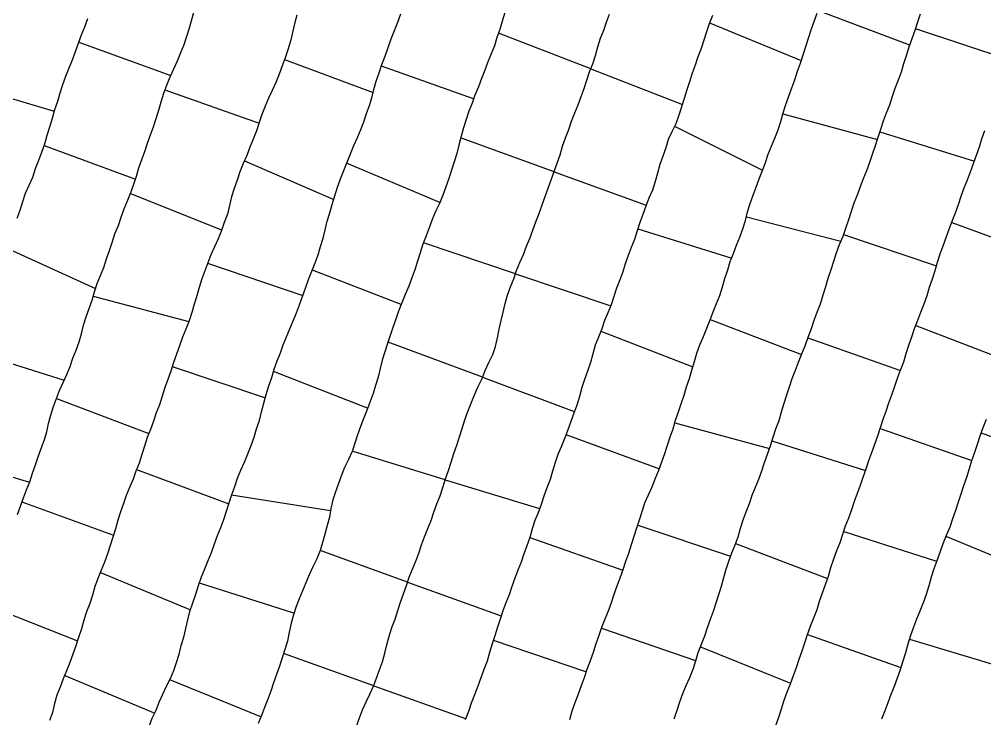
# Model space of a CAD drawing. Extents: x 703186 to 703989, y 1560402 to 1561368.
# Drawn here: x 703640.79 to 703685.02, y 1560744.72 to 1560776.77 of the extents above; entities that cross this region are included whole.
import ezdxf

# ---------------------------------------------------------------- set-up
doc = ezdxf.new("R2010")
doc.units = 0
doc.layers.add('10124_2002_REAL', color=30, linetype='Continuous')
doc.layers.add('AGROCAD PLL', color=7, linetype='Continuous')

msp = doc.modelspace()

# ---------------------------------------------------------------- linework, layer by layer
at = {"layer": '10124_2002_REAL'}
for points in [[(703640.7102, 1560754.0816), (703640.8403, 1560754.4587), (703640.9793, 1560754.8427), (703641.1254, 1560755.2044), (703641.2691, 1560755.578), (703641.3926, 1560755.9772), (703641.5259, 1560756.3496), (703641.6519, 1560756.7253), (703641.7926, 1560757.1056), (703641.9309, 1560757.4721), (703642.046, 1560757.86), (703642.1278, 1560758.2501), (703642.2373, 1560758.6321), (703642.3521, 1560759.02), (703642.4892, 1560759.3864), (703642.6305, 1560759.7599), (703642.8017, 1560760.1316), (703642.9621, 1560760.5003), (703643.1182, 1560760.8654), (703643.2383, 1560761.2371), (703643.3944, 1560761.6134), (703643.5387, 1560761.9887), (703643.6463, 1560762.3643), (703643.736, 1560762.7574), (703643.8533, 1560763.1382), (703643.9895, 1560763.5182), (703644.1287, 1560763.8946), (703644.2303, 1560764.2741), (703644.3633, 1560764.6552), (703644.5138, 1560765.0351), (703644.6664, 1560765.3983), (703644.7919, 1560765.789), (703644.9213, 1560766.1701), (703645.051, 1560766.5461), (703645.1731, 1560766.9391), (703645.3339, 1560767.3155), (703645.4616, 1560767.7015), (703645.6003, 1560768.085), (703645.751, 1560768.4548), (703645.9017, 1560768.8323), (703646.0398, 1560769.2076), (703646.1554, 1560769.5787), (703646.2709, 1560769.9651), (703646.4047, 1560770.3379), (703646.536, 1560770.7139), (703646.663, 1560771.0958), (703646.797, 1560771.4685), (703646.9378, 1560771.8458), (703647.0557, 1560772.2249), (703647.1813, 1560772.6071), (703647.2947, 1560772.9876), (703647.412, 1560773.3769), (703647.5461, 1560773.7571), (703647.6992, 1560774.1266), (703647.8771, 1560774.4924), (703648.0415, 1560774.8622), (703648.1963, 1560775.2422), (703648.3427, 1560775.6194), (703648.4713, 1560775.9948), (703648.5902, 1560776.3775), (703648.7027, 1560776.7608), (703648.8099, 1560777.1372)], [(703653.505, 1560776.9587), (703653.4039, 1560776.5601), (703653.3113, 1560776.1631), (703653.2121, 1560775.7673), (703653.1011, 1560775.3734), (703652.9707, 1560775.0027), (703652.8307, 1560774.6278), (703652.6901, 1560774.2486), (703652.5371, 1560773.8772), (703652.369, 1560773.5115), (703652.2052, 1560773.1519), (703652.0492, 1560772.7867), (703651.9072, 1560772.4131), (703651.7863, 1560772.0411), (703651.6607, 1560771.6525), (703651.5006, 1560771.2827), (703651.3475, 1560770.9084), (703651.21, 1560770.5268), (703651.0492, 1560770.1553), (703650.8949, 1560769.7831), (703650.7731, 1560769.399), (703650.6324, 1560769.0197), (703650.5133, 1560768.6288), (703650.4226, 1560768.2368), (703650.3302, 1560767.8403), (703650.1829, 1560767.4588), (703650.0499, 1560767.0888), (703649.901, 1560766.7109), (703649.7407, 1560766.3374), (703649.5679, 1560765.9767), (703649.4256, 1560765.6139), (703649.2984, 1560765.2374), (703649.1541, 1560764.8695), (703649.0268, 1560764.4858), (703648.9211, 1560764.1018), (703648.8037, 1560763.7099), (703648.6894, 1560763.3279), (703648.5687, 1560762.9462), (703648.419, 1560762.576), (703648.2698, 1560762.1994), (703648.1323, 1560761.8059), (703647.9991, 1560761.419), (703647.8595, 1560761.0362), (703647.7298, 1560760.6496), (703647.5958, 1560760.2709), (703647.4538, 1560759.8947), (703647.3371, 1560759.5023), (703647.2155, 1560759.1073), (703647.0592, 1560758.7392), (703646.9388, 1560758.3582), (703646.8035, 1560757.978), (703646.6554, 1560757.6002), (703646.5253, 1560757.2159), (703646.3975, 1560756.8279), (703646.275, 1560756.438), (703646.1367, 1560756.0669), (703646.0036, 1560755.6957), (703645.8434, 1560755.3164), (703645.6895, 1560754.9494), (703645.557, 1560754.5766), (703645.4318, 1560754.1949), (703645.3045, 1560753.8164), (703645.1934, 1560753.4224), (703645.078, 1560753.0361), (703644.9562, 1560752.6641), (703644.8278, 1560752.2841), (703644.6939, 1560751.9022), (703644.545, 1560751.5225), (703644.3894, 1560751.147), (703644.2553, 1560750.7731), (703644.1374, 1560750.3829), (703644.0223, 1560750.0017), (703643.8761, 1560749.6234), (703643.7491, 1560749.2344), (703643.6336, 1560748.841), (703643.5095, 1560748.4497), (703643.3777, 1560748.0613), (703643.2382, 1560747.6827), (703643.1027, 1560747.2971), (703642.9591, 1560746.9155), (703642.8037, 1560746.5439), (703642.6555, 1560746.1716), (703642.5159, 1560745.7972), (703642.3998, 1560745.4129), (703642.3099, 1560745.0136), (703642.18, 1560744.636)], [(703646.7331, 1560744.3629), (703646.8832, 1560744.7408), (703647.0549, 1560745.1077), (703647.2011, 1560745.483), (703647.3644, 1560745.8513), (703647.5412, 1560746.2135), (703647.7219, 1560746.5683), (703647.8676, 1560746.9358), (703647.9936, 1560747.3021), (703648.1173, 1560747.6801), (703648.2085, 1560748.0839), (703648.3252, 1560748.4647), (703648.4152, 1560748.8618), (703648.5074, 1560749.2509), (703648.6081, 1560749.6411), (703648.7336, 1560750.037), (703648.8747, 1560750.4282), (703649.0041, 1560750.8288), (703649.1443, 1560751.2219), (703649.289, 1560751.5955), (703649.4496, 1560751.9669), (703649.5904, 1560752.3404), (703649.7294, 1560752.7284), (703649.8734, 1560753.1146), (703650.0262, 1560753.4789), (703650.1692, 1560753.8518), (703650.2859, 1560754.2392), (703650.4002, 1560754.6197), (703650.5237, 1560754.9957), (703650.6623, 1560755.3627), (703650.7948, 1560755.7432), (703650.9474, 1560756.1135), (703651.1059, 1560756.4824), (703651.2663, 1560756.8597), (703651.4093, 1560757.2389), (703651.5447, 1560757.6186), (703651.6611, 1560758.0047), (703651.7894, 1560758.387), (703651.8917, 1560758.7798), (703651.9947, 1560759.1788), (703652.108, 1560759.5716), (703652.2304, 1560759.9693), (703652.3588, 1560760.3524), (703652.4687, 1560760.7374), (703652.6096, 1560761.1188), (703652.7587, 1560761.4877), (703652.8876, 1560761.8567), (703653.0308, 1560762.2213), (703653.186, 1560762.5802), (703653.3417, 1560762.9448), (703653.4922, 1560763.3156), (703653.6271, 1560763.688), (703653.7599, 1560764.0686), (703653.8997, 1560764.4505), (703654.0371, 1560764.8394), (703654.1986, 1560765.2248), (703654.3484, 1560765.6029), (703654.4842, 1560765.9789), (703654.5948, 1560766.3607), (703654.7064, 1560766.7403), (703654.8057, 1560767.1236), (703654.9034, 1560767.5146), (703655.017, 1560767.8988), (703655.1308, 1560768.2897), (703655.243, 1560768.6782), (703655.3662, 1560769.0718), (703655.5001, 1560769.4602), (703655.6541, 1560769.8446), (703655.8083, 1560770.2262), (703655.9653, 1560770.6055), (703656.1178, 1560770.9865), (703656.2811, 1560771.3565), (703656.4352, 1560771.7174), (703656.5834, 1560772.0761), (703656.7058, 1560772.4512), (703656.8369, 1560772.8138), (703656.9415, 1560773.1738), (703657.0399, 1560773.5559), (703657.1485, 1560773.9373), (703657.273, 1560774.3127), (703657.4077, 1560774.6889), (703657.5528, 1560775.0723), (703657.6863, 1560775.4681), (703657.8357, 1560775.8658), (703657.9878, 1560776.2507), (703658.1362, 1560776.6311), (703658.2645, 1560777.0165)], [(703663.0337, 1560777.0756), (703662.9195, 1560776.6827), (703662.8013, 1560776.3069), (703662.6759, 1560775.9357), (703662.5593, 1560775.5571), (703662.4157, 1560775.1898), (703662.254, 1560774.8166), (703662.1177, 1560774.4376), (703661.9733, 1560774.0583), (703661.8244, 1560773.674), (703661.6649, 1560773.2977), (703661.5344, 1560772.9289), (703661.383, 1560772.5618), (703661.259, 1560772.1834), (703661.1427, 1560771.8024), (703661.0299, 1560771.411), (703660.9336, 1560771.0056), (703660.8352, 1560770.6168), (703660.7202, 1560770.2353), (703660.5992, 1560769.8537), (703660.4784, 1560769.4694), (703660.3391, 1560769.0856), (703660.1984, 1560768.7048), (703660.0393, 1560768.3274), (703659.8659, 1560767.9624), (703659.7105, 1560767.5911), (703659.5751, 1560767.2202), (703659.4282, 1560766.8408), (703659.2816, 1560766.4617), (703659.1602, 1560766.0708), (703659.0321, 1560765.6835), (703658.9096, 1560765.2945), (703658.7723, 1560764.9211), (703658.6319, 1560764.5382), (703658.4737, 1560764.1627), (703658.3174, 1560763.7816), (703658.1699, 1560763.4024), (703658.0414, 1560763.027), (703657.911, 1560762.6487), (703657.7838, 1560762.2758), (703657.6646, 1560761.9065), (703657.5425, 1560761.5261), (703657.4121, 1560761.148), (703657.3177, 1560760.7683), (703657.2356, 1560760.3713), (703657.1149, 1560759.9929), (703656.9965, 1560759.628), (703656.8721, 1560759.2573), (703656.7282, 1560758.8904), (703656.5812, 1560758.505), (703656.427, 1560758.1154), (703656.2864, 1560757.7262), (703656.1621, 1560757.3402), (703656.04, 1560756.9639), (703655.8729, 1560756.5991), (703655.6945, 1560756.2376), (703655.5467, 1560755.8754), (703655.4157, 1560755.5004), (703655.2755, 1560755.1206), (703655.156, 1560754.7476), (703655.0712, 1560754.3597), (703655.0088, 1560753.9609), (703654.9022, 1560753.5766), (703654.7918, 1560753.1835), (703654.6829, 1560752.8022), (703654.5758, 1560752.4266), (703654.4271, 1560752.0534), (703654.2457, 1560751.6789), (703654.078, 1560751.3171), (703653.9122, 1560750.9488), (703653.773, 1560750.5833), (703653.607, 1560750.2176), (703653.4685, 1560749.8592), (703653.3512, 1560749.4885), (703653.2467, 1560749.0953), (703653.1599, 1560748.6923), (703653.0718, 1560748.2798), (703652.9499, 1560747.8889), (703652.831, 1560747.5057), (703652.7059, 1560747.1283), (703652.577, 1560746.7469), (703652.4439, 1560746.3606), (703652.319, 1560745.9843), (703652.1771, 1560745.6139), (703652.0237, 1560745.2437), (703651.888, 1560744.8764), (703651.7355, 1560744.5024)], [(703656.2354, 1560744.3849), (703656.375, 1560744.7629), (703656.5178, 1560745.1257), (703656.6899, 1560745.49), (703656.849, 1560745.8477), (703657.0186, 1560746.2097), (703657.1534, 1560746.587), (703657.3006, 1560746.9575), (703657.4283, 1560747.3328), (703657.5328, 1560747.7193), (703657.6285, 1560748.1114), (703657.7383, 1560748.5065), (703657.8647, 1560748.8986), (703658.005, 1560749.2821), (703658.1335, 1560749.6734), (703658.2567, 1560750.0636), (703658.397, 1560750.4408), (703658.524, 1560750.827), (703658.6592, 1560751.2027), (703658.8054, 1560751.572), (703658.9661, 1560751.9347), (703659.0965, 1560752.3096), (703659.2166, 1560752.6831), (703659.3596, 1560753.0584), (703659.5103, 1560753.4331), (703659.6594, 1560753.8068), (703659.7796, 1560754.1857), (703659.9246, 1560754.5625), (703660.0765, 1560754.9421), (703660.1934, 1560755.3232), (703660.3125, 1560755.7129), (703660.4628, 1560756.0946), (703660.5778, 1560756.4809), (703660.7017, 1560756.8693), (703660.8339, 1560757.2501), (703660.9639, 1560757.6319), (703661.0798, 1560758.0242), (703661.2035, 1560758.41), (703661.3361, 1560758.7963), (703661.487, 1560759.1795), (703661.6398, 1560759.5656), (703661.8146, 1560759.9366), (703661.991, 1560760.3039), (703662.1295, 1560760.6748), (703662.3091, 1560761.0383), (703662.4833, 1560761.4064), (703662.614, 1560761.7804), (703662.7012, 1560762.1705), (703662.7714, 1560762.5694), (703662.8682, 1560762.9618), (703662.9672, 1560763.3523), (703663.0493, 1560763.7418), (703663.158, 1560764.1337), (703663.2964, 1560764.5053), (703663.4429, 1560764.8765), (703663.5692, 1560765.2512), (703663.7256, 1560765.6174), (703663.893, 1560765.9859), (703664.0361, 1560766.3662), (703664.1805, 1560766.7287), (703664.3262, 1560767.1124), (703664.4644, 1560767.493), (703664.6097, 1560767.8742), (703664.7419, 1560768.2601), (703664.8774, 1560768.6469), (703665.0177, 1560769.0302), (703665.1573, 1560769.4143), (703665.2929, 1560769.7883), (703665.4403, 1560770.1778), (703665.5696, 1560770.5584), (703665.6795, 1560770.9488), (703665.8116, 1560771.3391), (703665.9632, 1560771.7176), (703666.0922, 1560772.0996), (703666.2374, 1560772.4761), (703666.3946, 1560772.8495), (703666.5333, 1560773.2265), (703666.6713, 1560773.5994), (703666.7987, 1560773.9756), (703666.9167, 1560774.3555), (703667.0615, 1560774.7283), (703667.1875, 1560775.1148), (703667.3008, 1560775.505), (703667.427, 1560775.8954), (703667.5692, 1560776.2671), (703667.7026, 1560776.6359), (703667.8401, 1560777.0077)], [(703672.5575, 1560776.9354), (703672.4048, 1560776.5645), (703672.2708, 1560776.1888), (703672.1533, 1560775.8139), (703672.0296, 1560775.4287), (703671.8867, 1560775.0494), (703671.756, 1560774.6728), (703671.6216, 1560774.2927), (703671.4915, 1560773.9033), (703671.3825, 1560773.5288), (703671.2579, 1560773.1419), (703671.1365, 1560772.7549), (703671.0087, 1560772.37), (703670.87, 1560771.9828), (703670.6868, 1560771.6172), (703670.5188, 1560771.2638), (703670.411, 1560770.8757), (703670.2786, 1560770.4998), (703670.1415, 1560770.1205), (703670.0301, 1560769.7245), (703669.9277, 1560769.3296), (703669.7984, 1560768.9392), (703669.6336, 1560768.5796), (703669.4964, 1560768.2095), (703669.358, 1560767.8317), (703669.2221, 1560767.463), (703669.0995, 1560767.0734), (703668.9735, 1560766.6825), (703668.832, 1560766.3113), (703668.6887, 1560765.942), (703668.5562, 1560765.5706), (703668.4408, 1560765.1955), (703668.3121, 1560764.8253), (703668.1583, 1560764.4547), (703668.0339, 1560764.0663), (703667.9141, 1560763.6876), (703667.7628, 1560763.3173), (703667.6098, 1560762.96), (703667.4776, 1560762.5868), (703667.332, 1560762.2086), (703667.1766, 1560761.8306), (703667.0716, 1560761.4416), (703666.9617, 1560761.0475), (703666.8309, 1560760.6532), (703666.6891, 1560760.2645), (703666.5596, 1560759.8911), (703666.4524, 1560759.4919), (703666.3351, 1560759.0932), (703666.1916, 1560758.7231), (703666.0636, 1560758.3425), (703665.9194, 1560757.9639), (703665.781, 1560757.586), (703665.6365, 1560757.2096), (703665.4727, 1560756.8346), (703665.3409, 1560756.4586), (703665.2237, 1560756.0723), (703665.1077, 1560755.6875), (703664.9673, 1560755.2979), (703664.8254, 1560754.919), (703664.705, 1560754.5407), (703664.5612, 1560754.1626), (703664.4056, 1560753.801), (703664.2954, 1560753.4184), (703664.1782, 1560753.0294), (703664.0453, 1560752.65), (703663.9083, 1560752.2753), (703663.7802, 1560751.8991), (703663.6377, 1560751.5282), (703663.4944, 1560751.1607), (703663.3598, 1560750.775), (703663.2316, 1560750.3944), (703663.0851, 1560750.0344), (703662.9431, 1560749.6591), (703662.8232, 1560749.287), (703662.7067, 1560748.914), (703662.5757, 1560748.5251), (703662.4491, 1560748.1524), (703662.3406, 1560747.7582), (703662.2255, 1560747.3607), (703662.0769, 1560746.9822), (703661.9358, 1560746.5941), (703661.799, 1560746.2076), (703661.6512, 1560745.8203), (703661.5015, 1560745.4367), (703661.3689, 1560745.0591), (703661.2125, 1560744.6777)], [(703666.0189, 1560744.6834), (703666.1146, 1560745.0833), (703666.2585, 1560745.4734), (703666.4159, 1560745.8561), (703666.545, 1560746.2399), (703666.684, 1560746.6187), (703666.8169, 1560746.9996), (703666.9621, 1560747.3854), (703667.1033, 1560747.7776), (703667.2219, 1560748.1629), (703667.3585, 1560748.5467), (703667.4873, 1560748.9221), (703667.6329, 1560749.2938), (703667.7813, 1560749.6672), (703667.9236, 1560750.0511), (703668.0532, 1560750.4302), (703668.1906, 1560750.8092), (703668.3204, 1560751.1811), (703668.4567, 1560751.5602), (703668.5869, 1560751.9337), (703668.7208, 1560752.3104), (703668.8454, 1560752.7003), (703668.959, 1560753.0814), (703669.085, 1560753.461), (703669.2075, 1560753.8287), (703669.3254, 1560754.2202), (703669.4505, 1560754.6095), (703669.6216, 1560754.9833), (703669.7913, 1560755.3527), (703669.9413, 1560755.7375), (703670.0956, 1560756.116), (703670.2358, 1560756.4879), (703670.3614, 1560756.8753), (703670.4897, 1560757.2584), (703670.62, 1560757.6344), (703670.7545, 1560758.0094), (703670.8601, 1560758.3979), (703670.9878, 1560758.7829), (703671.119, 1560759.1568), (703671.2467, 1560759.5444), (703671.363, 1560759.9333), (703671.4984, 1560760.3121), (703671.6066, 1560760.6982), (703671.7321, 1560761.0964), (703671.84, 1560761.4757), (703671.9754, 1560761.8556), (703672.1392, 1560762.2328), (703672.2893, 1560762.6161), (703672.4433, 1560762.9913), (703672.5852, 1560763.3619), (703672.7372, 1560763.7397), (703672.8836, 1560764.1156), (703673.0051, 1560764.5055), (703673.1222, 1560764.8966), (703673.2494, 1560765.2892), (703673.3684, 1560765.6687), (703673.5169, 1560766.0329), (703673.6544, 1560766.413), (703673.8099, 1560766.791), (703673.9389, 1560767.169), (703674.0608, 1560767.5551), (703674.1619, 1560767.9441), (703674.2784, 1560768.327), (703674.4089, 1560768.7102), (703674.5519, 1560769.0829), (703674.6937, 1560769.4551), (703674.839, 1560769.8423), (703674.9875, 1560770.2086), (703675.107, 1560770.591), (703675.2545, 1560770.9569), (703675.409, 1560771.3279), (703675.5561, 1560771.7093), (703675.6826, 1560772.0905), (703675.7875, 1560772.4806), (703675.912, 1560772.8623), (703676.0436, 1560773.2447), (703676.1852, 1560773.62), (703676.3247, 1560774.0013), (703676.4439, 1560774.3912), (703676.5815, 1560774.7627), (703676.7105, 1560775.1417), (703676.8276, 1560775.5262), (703676.9497, 1560775.9042), (703677.0778, 1560776.2834), (703677.2143, 1560776.6667), (703677.3447, 1560777.0496)], [(703682.0713, 1560777.0069), (703681.9424, 1560776.6408), (703681.8159, 1560776.2569), (703681.6827, 1560775.8709), (703681.5485, 1560775.4875), (703681.4247, 1560775.1008), (703681.3035, 1560774.7248), (703681.2013, 1560774.3519), (703681.0581, 1560773.9755), (703680.9089, 1560773.6038), (703680.7819, 1560773.2236), (703680.6576, 1560772.8308), (703680.5115, 1560772.4609), (703680.374, 1560772.0959), (703680.2482, 1560771.7218), (703680.1317, 1560771.3489), (703680.0091, 1560770.9655), (703679.8723, 1560770.5777), (703679.7419, 1560770.2021), (703679.6112, 1560769.8268), (703679.4627, 1560769.4535), (703679.3226, 1560769.0867), (703679.1879, 1560768.7086), (703679.0327, 1560768.3413), (703678.9061, 1560767.9641), (703678.7783, 1560767.5729), (703678.6479, 1560767.187), (703678.5217, 1560766.8105), (703678.3616, 1560766.4343), (703678.2113, 1560766.0538), (703678.0962, 1560765.6689), (703677.9743, 1560765.2853), (703677.8429, 1560764.8905), (703677.7235, 1560764.5047), (703677.6086, 1560764.1219), (703677.4849, 1560763.7211), (703677.3387, 1560763.3414), (703677.2008, 1560762.9603), (703677.067, 1560762.5828), (703676.9215, 1560762.1925), (703676.7824, 1560761.7978), (703676.6352, 1560761.4177), (703676.4806, 1560761.0405), (703676.3376, 1560760.6694), (703676.1841, 1560760.2975), (703676.0671, 1560759.9146), (703675.9389, 1560759.5486), (703675.8172, 1560759.1582), (703675.6977, 1560758.7607), (703675.5865, 1560758.3748), (703675.4421, 1560757.9957), (703675.3217, 1560757.6035), (703675.1984, 1560757.2171), (703675.0601, 1560756.8315), (703674.9241, 1560756.4525), (703674.8039, 1560756.0689), (703674.6638, 1560755.6857), (703674.5119, 1560755.3118), (703674.3572, 1560754.9438), (703674.2371, 1560754.5629), (703674.0801, 1560754.1855), (703673.9369, 1560753.8128), (703673.8272, 1560753.4312), (703673.7152, 1560753.0467), (703673.5722, 1560752.671), (703673.4274, 1560752.3051), (703673.2893, 1560751.9302), (703673.17, 1560751.552), (703673.0609, 1560751.1712), (703672.951, 1560750.7842), (703672.8211, 1560750.3986), (703672.7001, 1560750.0184), (703672.5798, 1560749.6343), (703672.4418, 1560749.2632), (703672.3024, 1560748.8862), (703672.1845, 1560748.5004), (703672.0399, 1560748.1228), (703671.8868, 1560747.7441), (703671.7679, 1560747.3548), (703671.6448, 1560746.9779), (703671.4957, 1560746.5967), (703671.3345, 1560746.2272), (703671.1713, 1560745.8599), (703671.0441, 1560745.4796), (703670.9124, 1560745.097), (703670.7831, 1560744.707)], [(703643.9193, 1560776.7844), (703643.7784, 1560776.4092), (703643.6257, 1560776.034), (703643.4889, 1560775.6557), (703643.3478, 1560775.2817), (703643.2159, 1560774.8948), (703643.0587, 1560774.5239), (703642.9098, 1560774.1471), (703642.7711, 1560773.7686), (703642.654, 1560773.3869), (703642.5374, 1560772.9958), (703642.4039, 1560772.6141), (703642.2905, 1560772.222), (703642.1812, 1560771.8278), (703642.0587, 1560771.4379), (703641.9478, 1560771.0469), (703641.8097, 1560770.669), (703641.6684, 1560770.292), (703641.5192, 1560769.9103), (703641.3943, 1560769.5223), (703641.2289, 1560769.1462), (703641.0545, 1560768.7874), (703640.9341, 1560768.3974), (703640.8192, 1560768.0089), (703640.6807, 1560767.6351)], [(703675.4548, 1560744.4108), (703675.5852, 1560744.7977), (703675.718, 1560745.1801), (703675.8384, 1560745.5701), (703675.9731, 1560745.9481), (703676.1209, 1560746.3246), (703676.2689, 1560746.7007), (703676.3972, 1560747.0699), (703676.5267, 1560747.4551), (703676.6627, 1560747.8269), (703676.7857, 1560748.2013), (703676.9099, 1560748.583), (703677.0466, 1560748.966), (703677.1928, 1560749.3398), (703677.3424, 1560749.7195), (703677.4528, 1560750.1142), (703677.5912, 1560750.4951), (703677.7278, 1560750.8777), (703677.8696, 1560751.2592), (703677.9806, 1560751.655), (703678.1097, 1560752.043), (703678.2498, 1560752.4247), (703678.402, 1560752.7994), (703678.5307, 1560753.1832), (703678.6524, 1560753.5618), (703678.7929, 1560753.9332), (703678.9413, 1560754.3086), (703679.0569, 1560754.6848), (703679.1958, 1560755.0523), (703679.3279, 1560755.4282), (703679.4545, 1560755.7965), (703679.5878, 1560756.1769), (703679.7175, 1560756.5499), (703679.851, 1560756.9214), (703679.9827, 1560757.3004), (703680.1209, 1560757.6794), (703680.2527, 1560758.0589), (703680.3694, 1560758.4458), (703680.5059, 1560758.8205), (703680.6371, 1560759.1979), (703680.7645, 1560759.5687), (703680.9057, 1560759.9514), (703681.0332, 1560760.3252), (703681.1723, 1560760.6942), (703681.3192, 1560761.0751), (703681.4284, 1560761.4615), (703681.5442, 1560761.8438), (703681.6897, 1560762.2168), (703681.8111, 1560762.6026), (703681.9555, 1560762.9794), (703682.1004, 1560763.3538), (703682.2529, 1560763.7335), (703682.3911, 1560764.1054), (703682.4978, 1560764.4917), (703682.6311, 1560764.8725), (703682.7552, 1560765.2526), (703682.8619, 1560765.6332), (703682.9851, 1560766.0215), (703683.125, 1560766.3961), (703683.2594, 1560766.7702), (703683.4, 1560767.1455), (703683.536, 1560767.5185), (703683.6894, 1560767.8958), (703683.8217, 1560768.2779), (703683.9451, 1560768.6632), (703684.0816, 1560769.0445), (703684.2321, 1560769.4199), (703684.3803, 1560769.7826), (703684.5159, 1560770.1618), (703684.6449, 1560770.542), (703684.7862, 1560770.9201), (703684.8904, 1560771.2974), (703685.0302, 1560771.6682)], [(703685.0872, 1560758.4273), (703684.9418, 1560758.0522), (703684.8026, 1560757.6701), (703684.6788, 1560757.2921), (703684.5553, 1560756.9127), (703684.4246, 1560756.5345), (703684.3152, 1560756.1667), (703684.1977, 1560755.7748), (703684.0493, 1560755.3988), (703683.9301, 1560755.0144), (703683.8037, 1560754.6398), (703683.6827, 1560754.2555), (703683.5548, 1560753.8769), (703683.4219, 1560753.4916), (703683.2621, 1560753.1129), (703683.1069, 1560752.7372), (703682.9745, 1560752.3458), (703682.8258, 1560751.9627), (703682.6864, 1560751.5837), (703682.5689, 1560751.2012), (703682.4589, 1560750.8138), (703682.3361, 1560750.4188), (703682.2007, 1560750.0317), (703682.052, 1560749.6558), (703681.8991, 1560749.2821), (703681.7588, 1560748.9132), (703681.6219, 1560748.5288), (703681.5052, 1560748.1418), (703681.3977, 1560747.7463), (703681.2696, 1560747.354), (703681.1573, 1560746.9693), (703681.0158, 1560746.587), (703680.8698, 1560746.2002), (703680.7226, 1560745.8301), (703680.5917, 1560745.4534), (703680.4506, 1560745.0798), (703680.2928, 1560744.7074)]]:
    msp.add_lwpolyline(points, dxfattribs=at)
at = {"layer": 'AGROCAD PLL', "color": 3, "true_color": 0x00ff00}
for points in [[(703677.3874, 1560777.1637), (703681.5856, 1560775.5934)], [(703672.421, 1560776.604), (703676.6198, 1560774.8753)], [(703666.9701, 1560774.4931), (703662.7432, 1560776.1349)], [(703681.8434, 1560776.3402), (703686.1233, 1560774.9299)], [(703643.5118, 1560775.719), (703647.7315, 1560774.193)], [(703661.6016, 1560773.1188), (703657.3803, 1560774.6125)], [(703666.9701, 1560774.4931), (703671.17, 1560772.8618)], [(703666.9701, 1560774.4931), (703671.17, 1560772.8618)], [(703638.0669, 1560773.8447), (703642.3882, 1560772.5598)], [(703675.7745, 1560772.4322), (703680.1057, 1560771.2675)], [(703670.8143, 1560771.8716), (703674.843, 1560769.8529)], [(703670.8143, 1560771.8716), (703674.8432, 1560769.8527)], [(703680.215, 1560771.6154), (703684.5496, 1560770.2612)], [(703641.9241, 1560770.9821), (703646.1154, 1560769.4504)], [(703651.1046, 1560770.2833), (703655.1952, 1560768.5127)], [(703665.2921, 1560769.786), (703669.5134, 1560768.2555)], [(703665.2921, 1560769.786), (703669.5134, 1560768.2555)], [(703645.8835, 1560768.7867), (703650.0608, 1560767.1191)], [(703674.1047, 1560767.724), (703678.4319, 1560766.5994)], [(703669.1311, 1560767.1737), (703673.4304, 1560765.8208)], [(703683.5138, 1560767.4577), (703687.7338, 1560765.9191)], [(703678.5523, 1560766.9018), (703682.8168, 1560765.4724)], [(703640.1515, 1560766.3126), (703644.2873, 1560764.4373)], [(703644.1808, 1560764.0893), (703648.5572, 1560762.9176)], [(703672.4503, 1560763.0096), (703676.6317, 1560761.4086)], [(703672.4503, 1560763.0096), (703676.6315, 1560761.4087)], [(703681.8641, 1560762.7409), (703686.0862, 1560761.1229)], [(703667.4341, 1560762.4737), (703671.6541, 1560760.8491)], [(703676.9171, 1560762.1801), (703681.1677, 1560760.6821)], [(703676.9171, 1560762.1801), (703681.1676, 1560760.6821)], [(703638.5617, 1560761.5763), (703642.8461, 1560760.2337)], [(703647.8002, 1560760.8595), (703652.0666, 1560759.4282)], [(703662.0138, 1560760.3649), (703666.2193, 1560758.7945)], [(703662.0138, 1560760.3649), (703666.2193, 1560758.7945)], [(703642.4916, 1560759.3927), (703646.7296, 1560757.7894)], [(703670.8292, 1560758.2844), (703675.1591, 1560757.1075)], [(703675.2762, 1560757.4609), (703679.5589, 1560756.0943)], [(703660.3007, 1560755.6744), (703656.0437, 1560756.9754)], [(703646.1631, 1560756.1378), (703650.3837, 1560754.5649)], [(703660.3007, 1560755.6744), (703664.6327, 1560754.3505)], [(703660.3007, 1560755.6744), (703664.6327, 1560754.3505)], [(703640.9113, 1560754.6549), (703645.1078, 1560753.1359)], [(703669.1276, 1560753.5888), (703673.3786, 1560752.1726)], [(703664.1779, 1560753.0285), (703668.4469, 1560751.533)], [(703678.5692, 1560753.303), (703682.8166, 1560751.9376)], [(703673.6035, 1560752.7532), (703677.8273, 1560751.1455)], [(703644.5044, 1560751.4246), (703648.6314, 1560749.7145)], [(703653.3739, 1560749.5604), (703649.0407, 1560750.9315)], [(703639.2775, 1560749.9343), (703643.4564, 1560748.2932)], [(703676.912, 1560748.5888), (703681.1849, 1560747.0637)], [(703662.5054, 1560748.318), (703666.7713, 1560746.8689)], [(703671.9987, 1560748.0208), (703676.131, 1560746.3502)], [(703642.8699, 1560746.7023), (703646.994, 1560744.9776)], [(703651.8582, 1560744.8034), (703647.6889, 1560746.5035)], [(703657.0275, 1560746.2346), (703661.2346, 1560744.7315)], [(703657.0275, 1560746.2346), (703661.2346, 1560744.7315)]]:
    msp.add_lwpolyline(points, dxfattribs=at)
at = {"layer": 'AGROCAD PLL', "color": 5, "true_color": 0x0000ff}
for points in [[(703652.9432, 1560774.9291), (703657.0031, 1560773.413)], [(703663.5222, 1560765.1117), (703659.3087, 1560766.5319)], [(703658.2849, 1560763.6981), (703654.2202, 1560765.2792)], [(703680.2376, 1560758.0154), (703684.4328, 1560756.5584)], [(703660.3007, 1560755.6744), (703656.0451, 1560756.975)], [(703658.5803, 1560750.9835), (703654.5751, 1560752.4248)], [(703658.5803, 1560750.9835), (703654.5753, 1560752.4247)], [(703657.0275, 1560746.2346), (703652.8947, 1560747.7112)]]:
    msp.add_lwpolyline(points, dxfattribs=at)
at = {"layer": 'AGROCAD PLL', "color": 1, "true_color": 0xff0000}
for points in [[(703647.4654, 1560773.5282), (703651.7756, 1560772.0079)], [(703665.2921, 1560769.786), (703661.0125, 1560771.3376)], [(703660.057, 1560768.3694), (703655.7856, 1560770.1701)], [(703649.4168, 1560765.5878), (703653.7768, 1560764.1148)], [(703663.5222, 1560765.1117), (703667.8939, 1560763.6381)], [(703663.5222, 1560765.1117), (703667.8939, 1560763.6381)], [(703662.0138, 1560760.3649), (703657.6883, 1560761.9801)], [(703656.7495, 1560758.9447), (703652.4395, 1560760.6351)], [(703684.8548, 1560757.8134), (703689.1871, 1560756.2351)], [(703665.8375, 1560757.7402), (703670.1171, 1560756.1729)], [(703636.8638, 1560756.8776), (703641.2632, 1560755.5626)], [(703655.0544, 1560754.2522), (703650.5129, 1560754.9628)], [(703683.2489, 1560753.081), (703687.4915, 1560751.3284)], [(703658.5803, 1560750.9835), (703662.8722, 1560749.439)], [(703658.5803, 1560750.9835), (703662.8722, 1560749.439)], [(703667.4704, 1560748.8729), (703671.78, 1560747.3943)], [(703681.5749, 1560748.373), (703685.9434, 1560747.0556)]]:
    msp.add_lwpolyline(points, dxfattribs=at)

doc.saveas('drawing.dxf')
